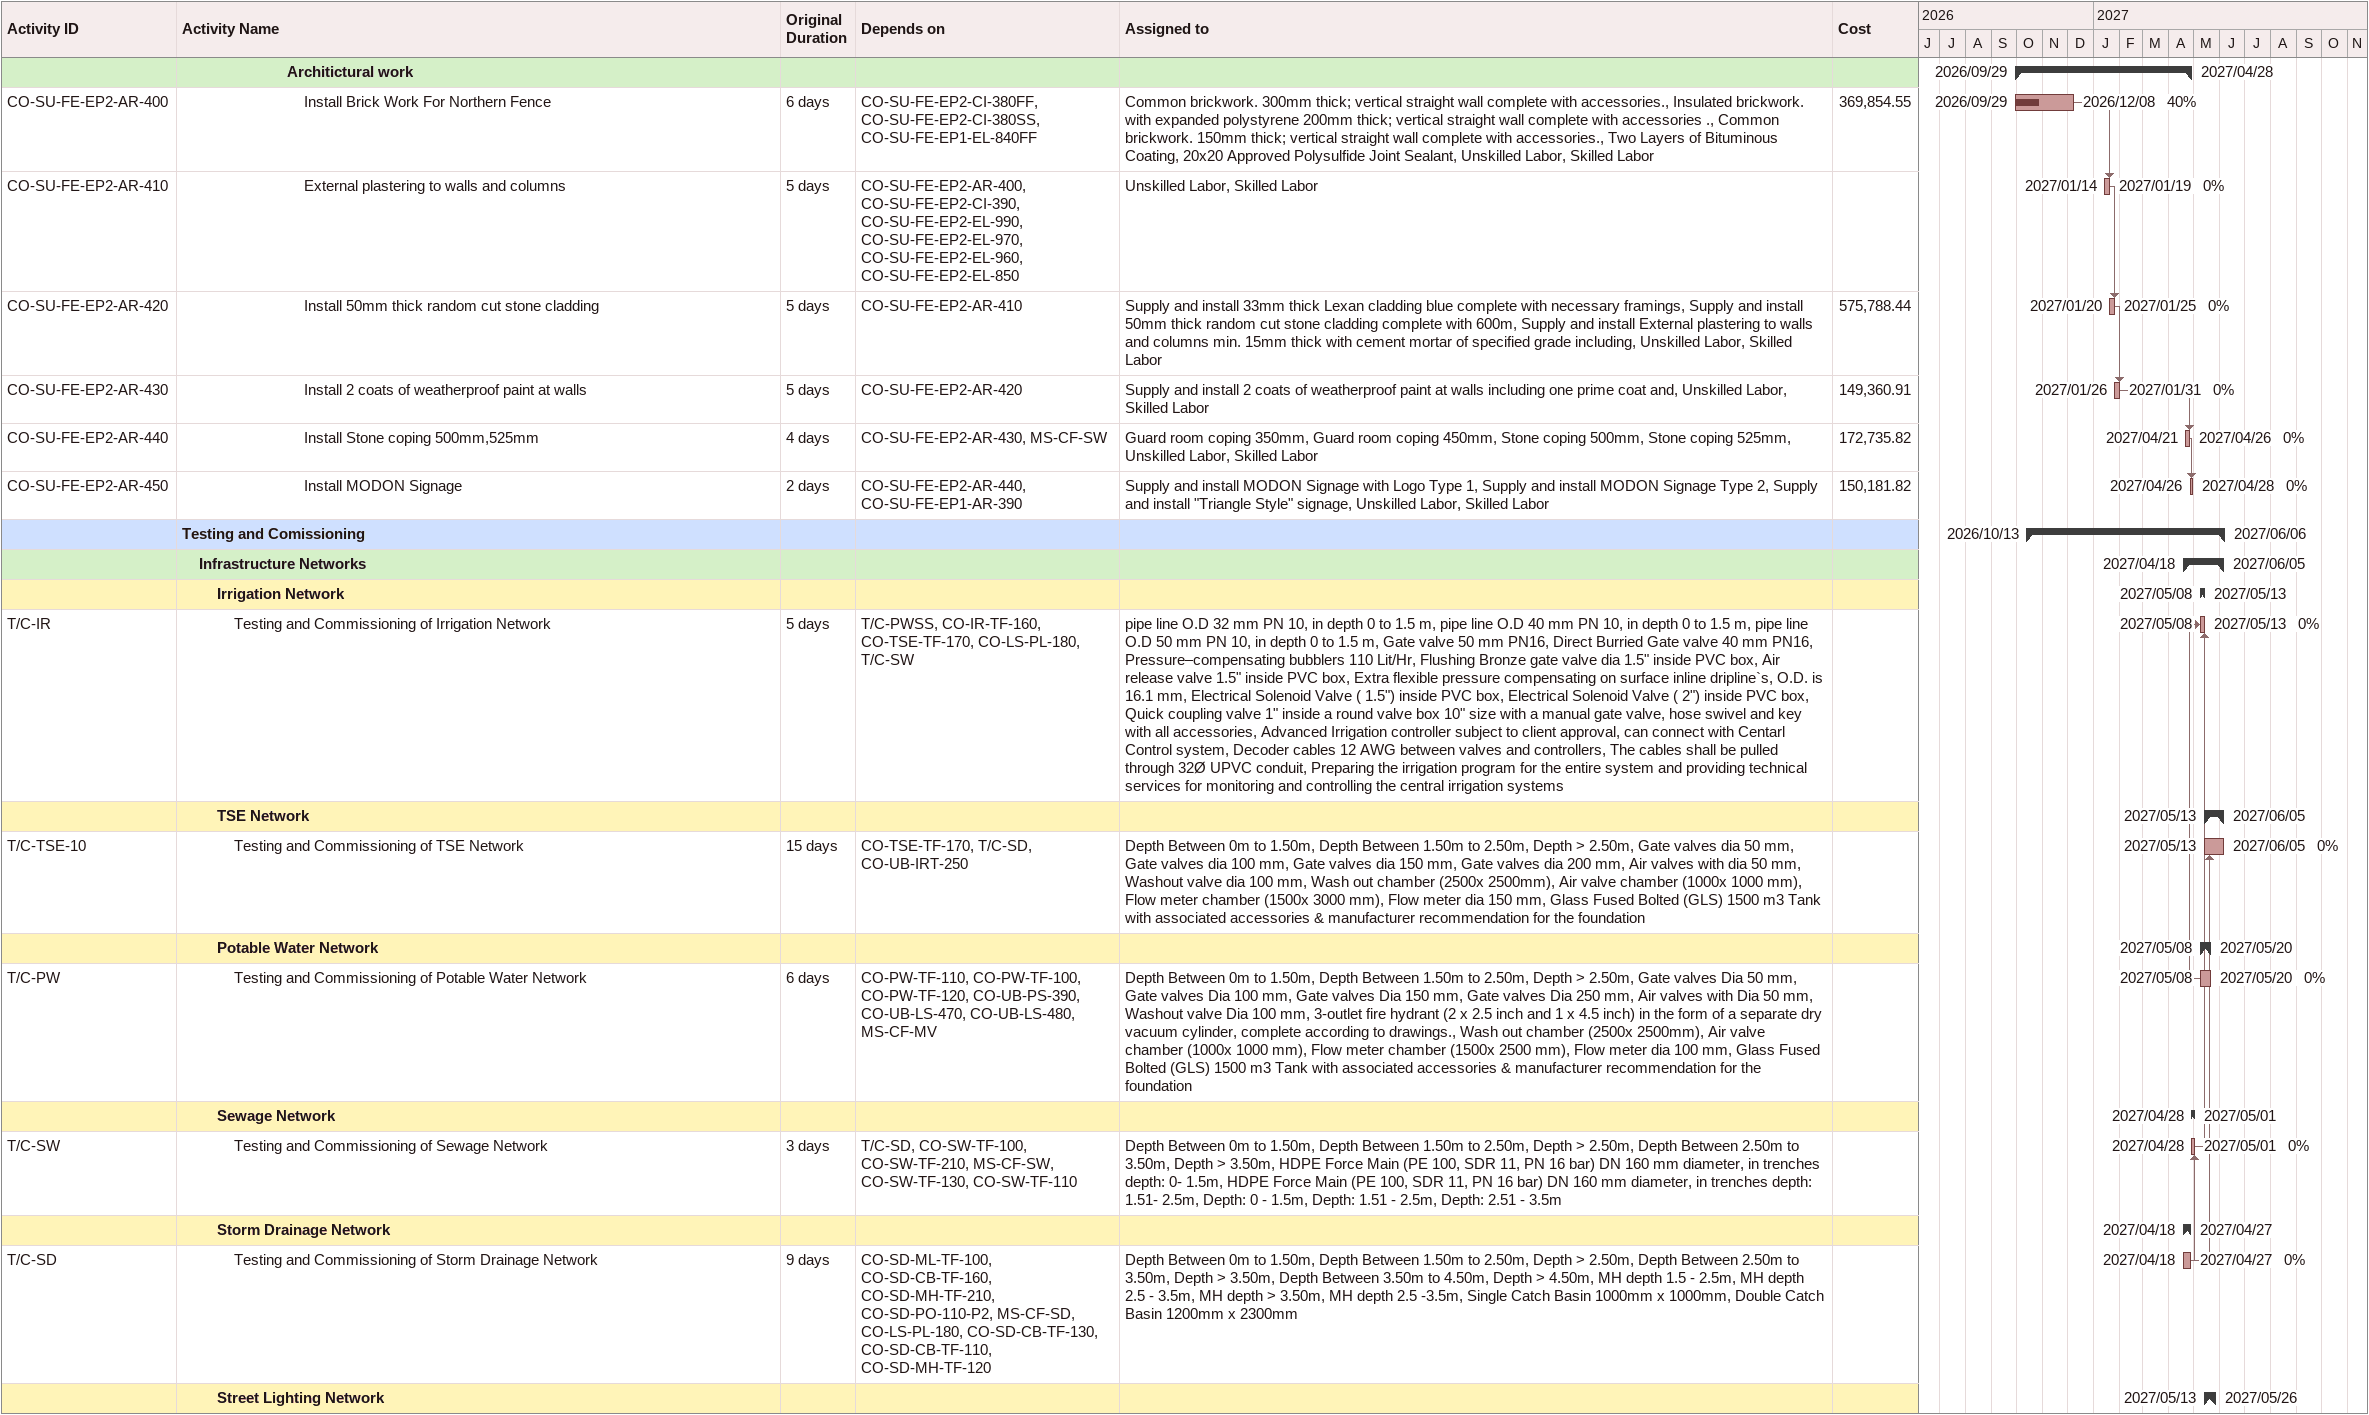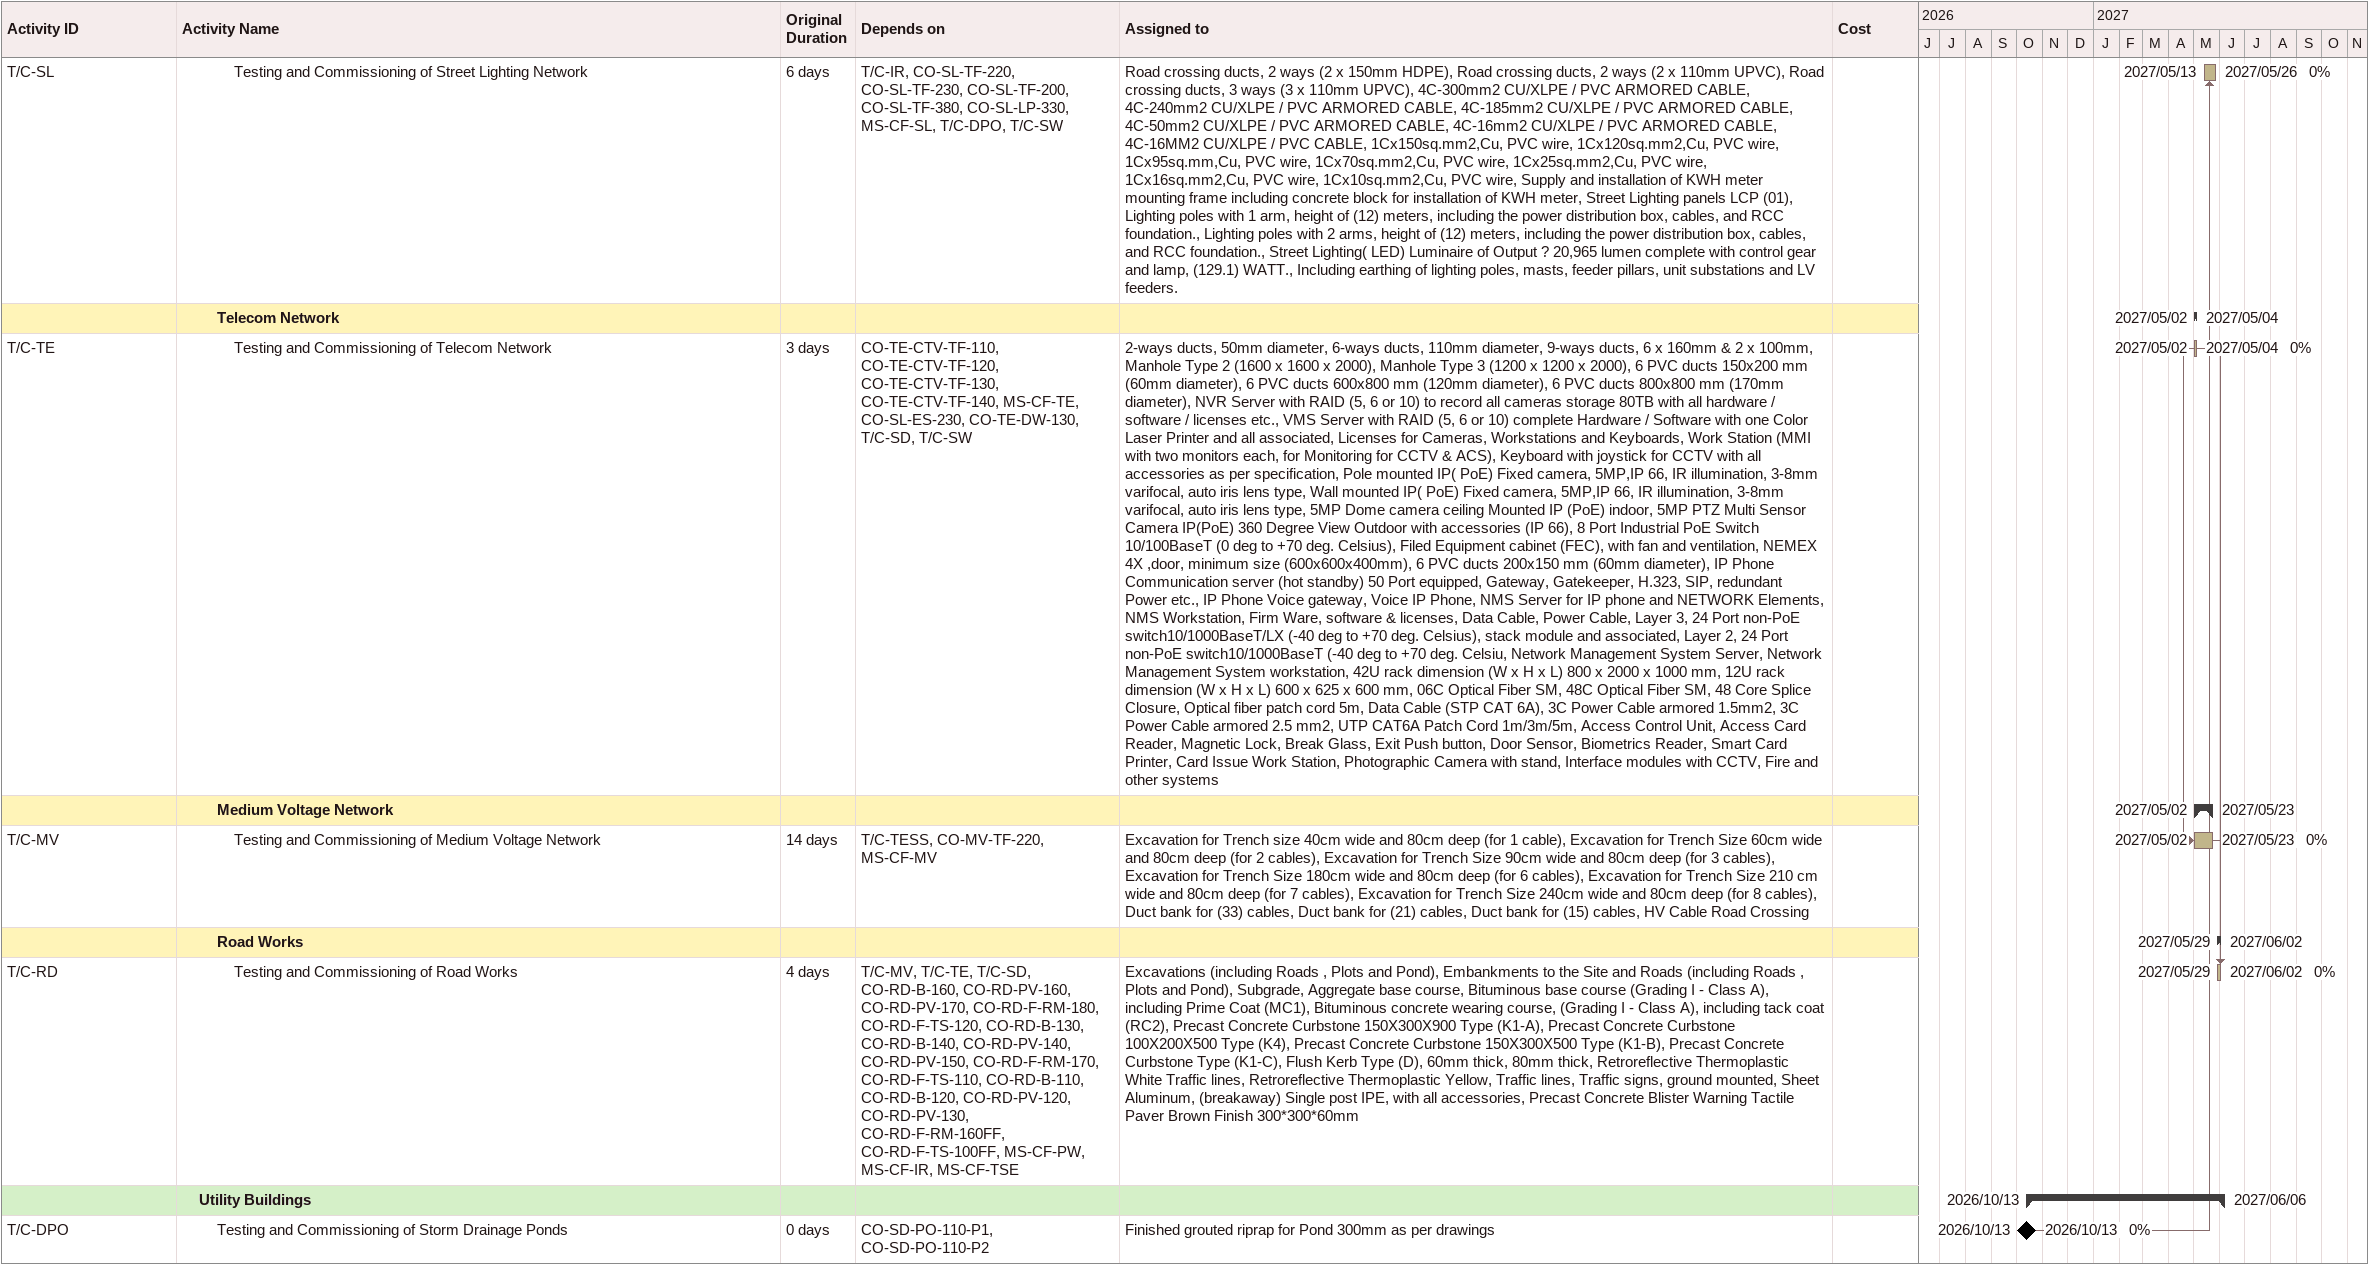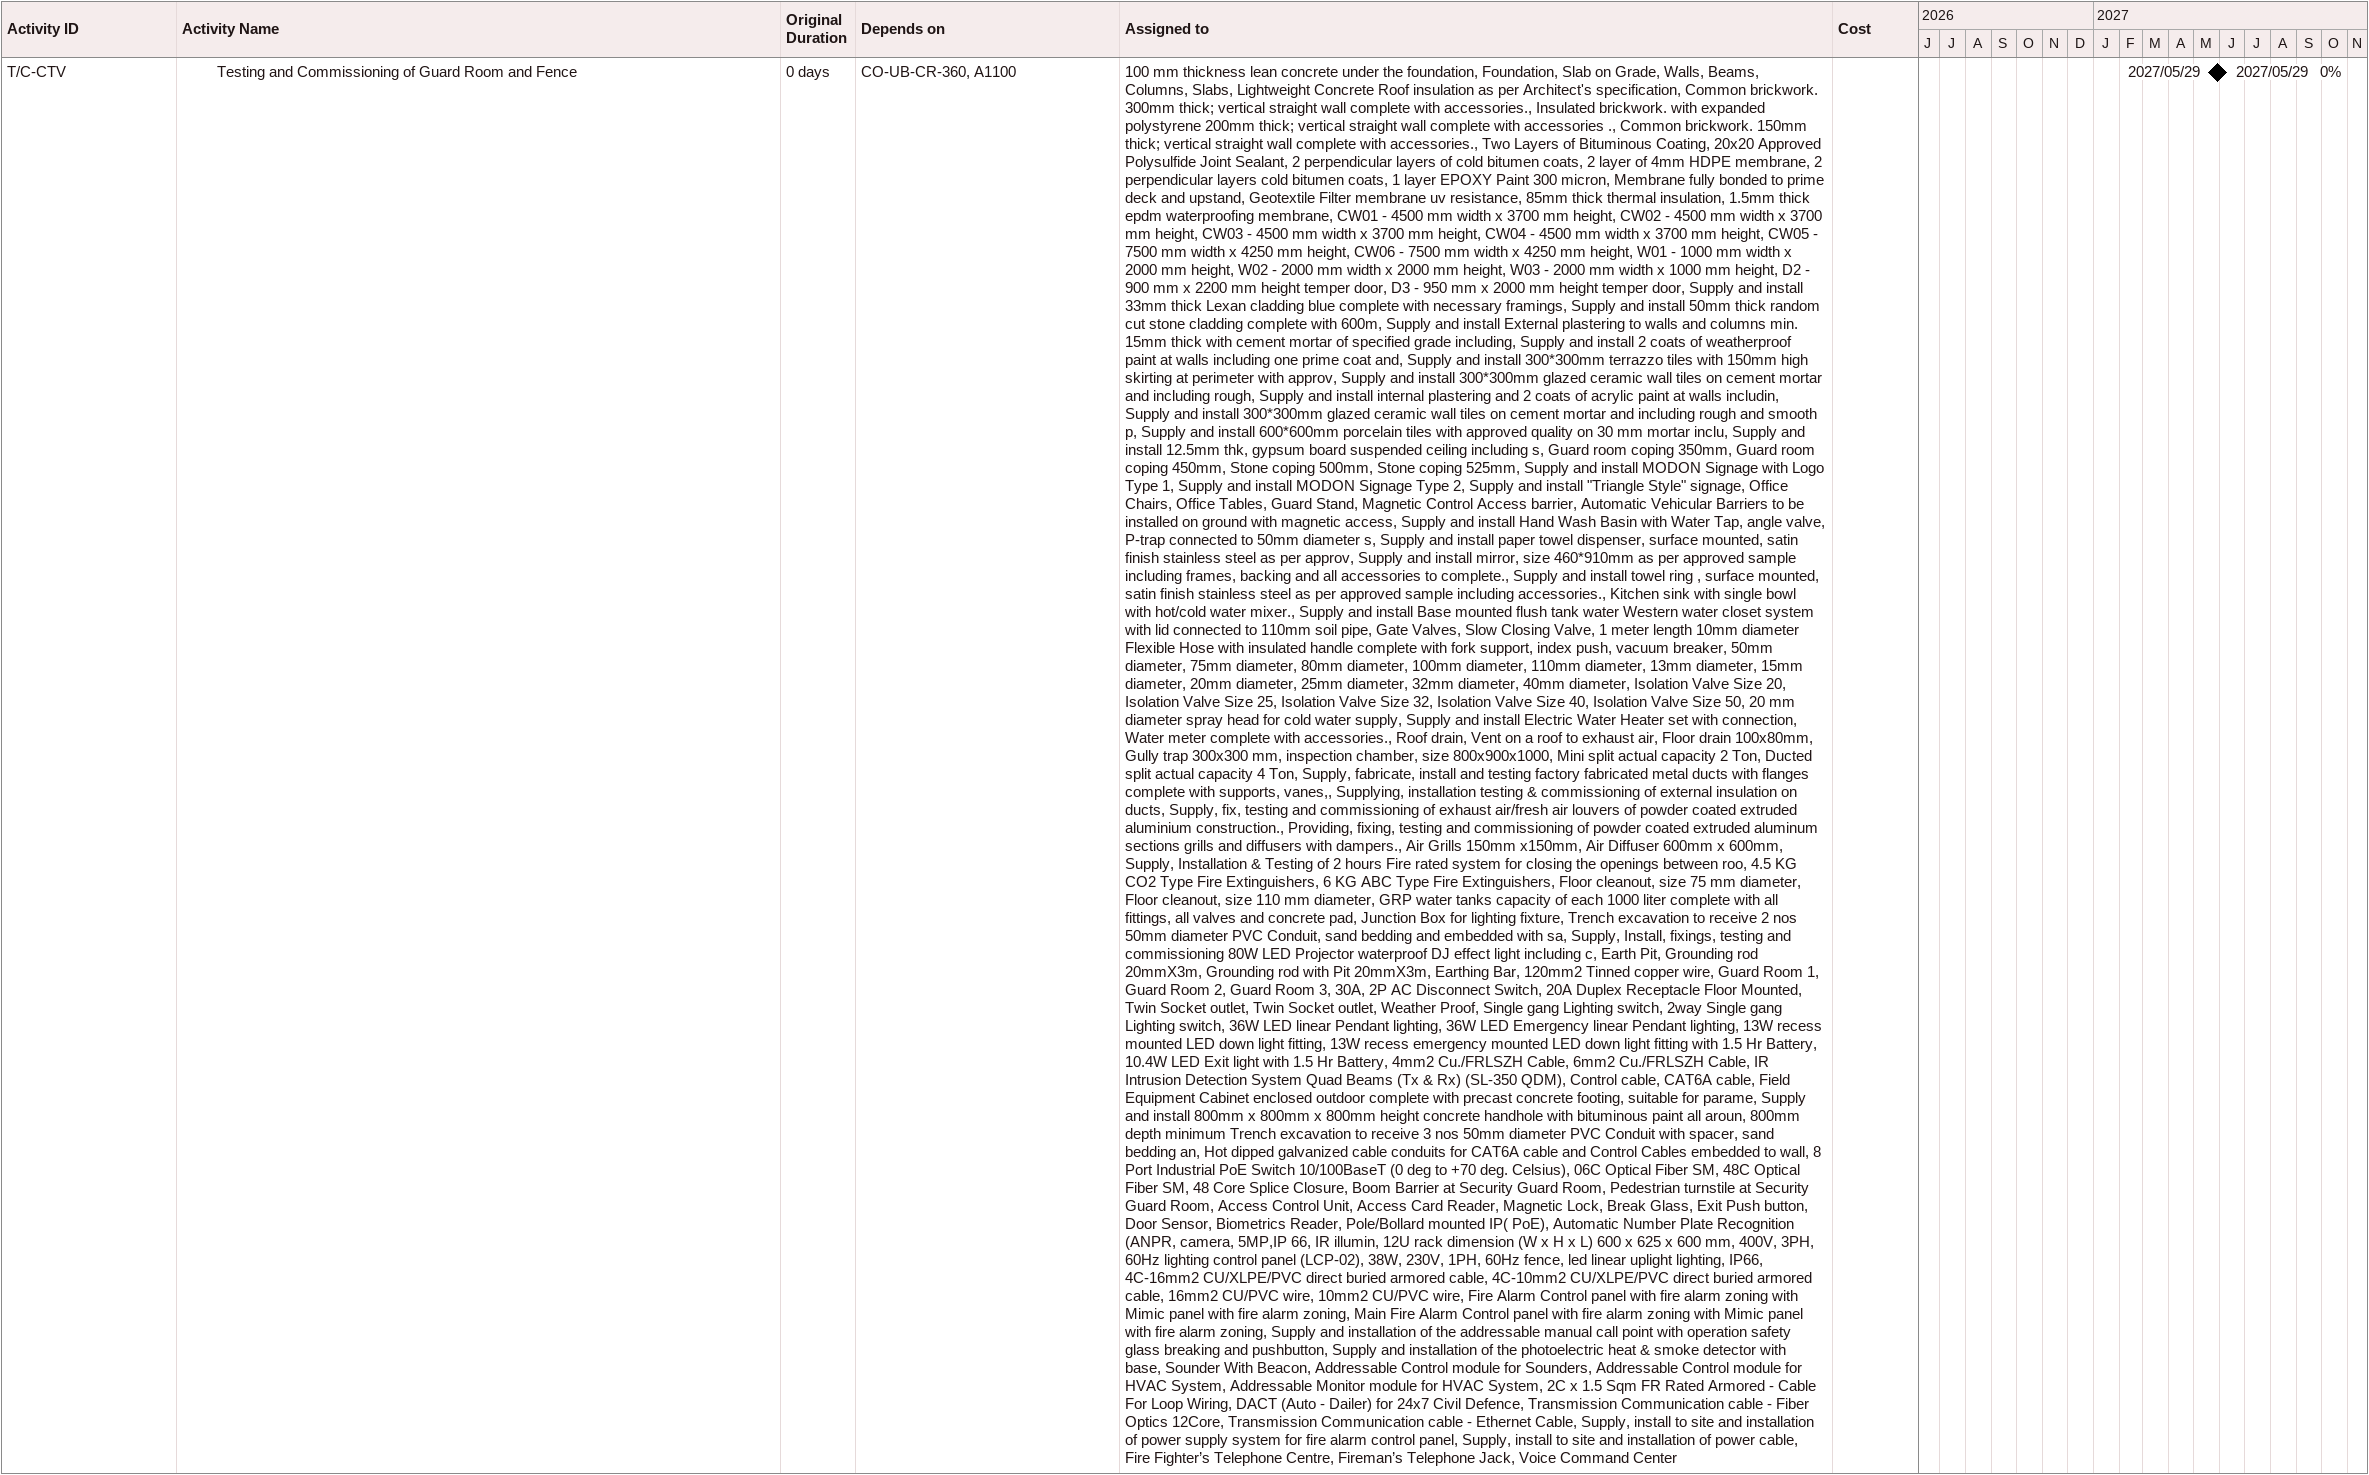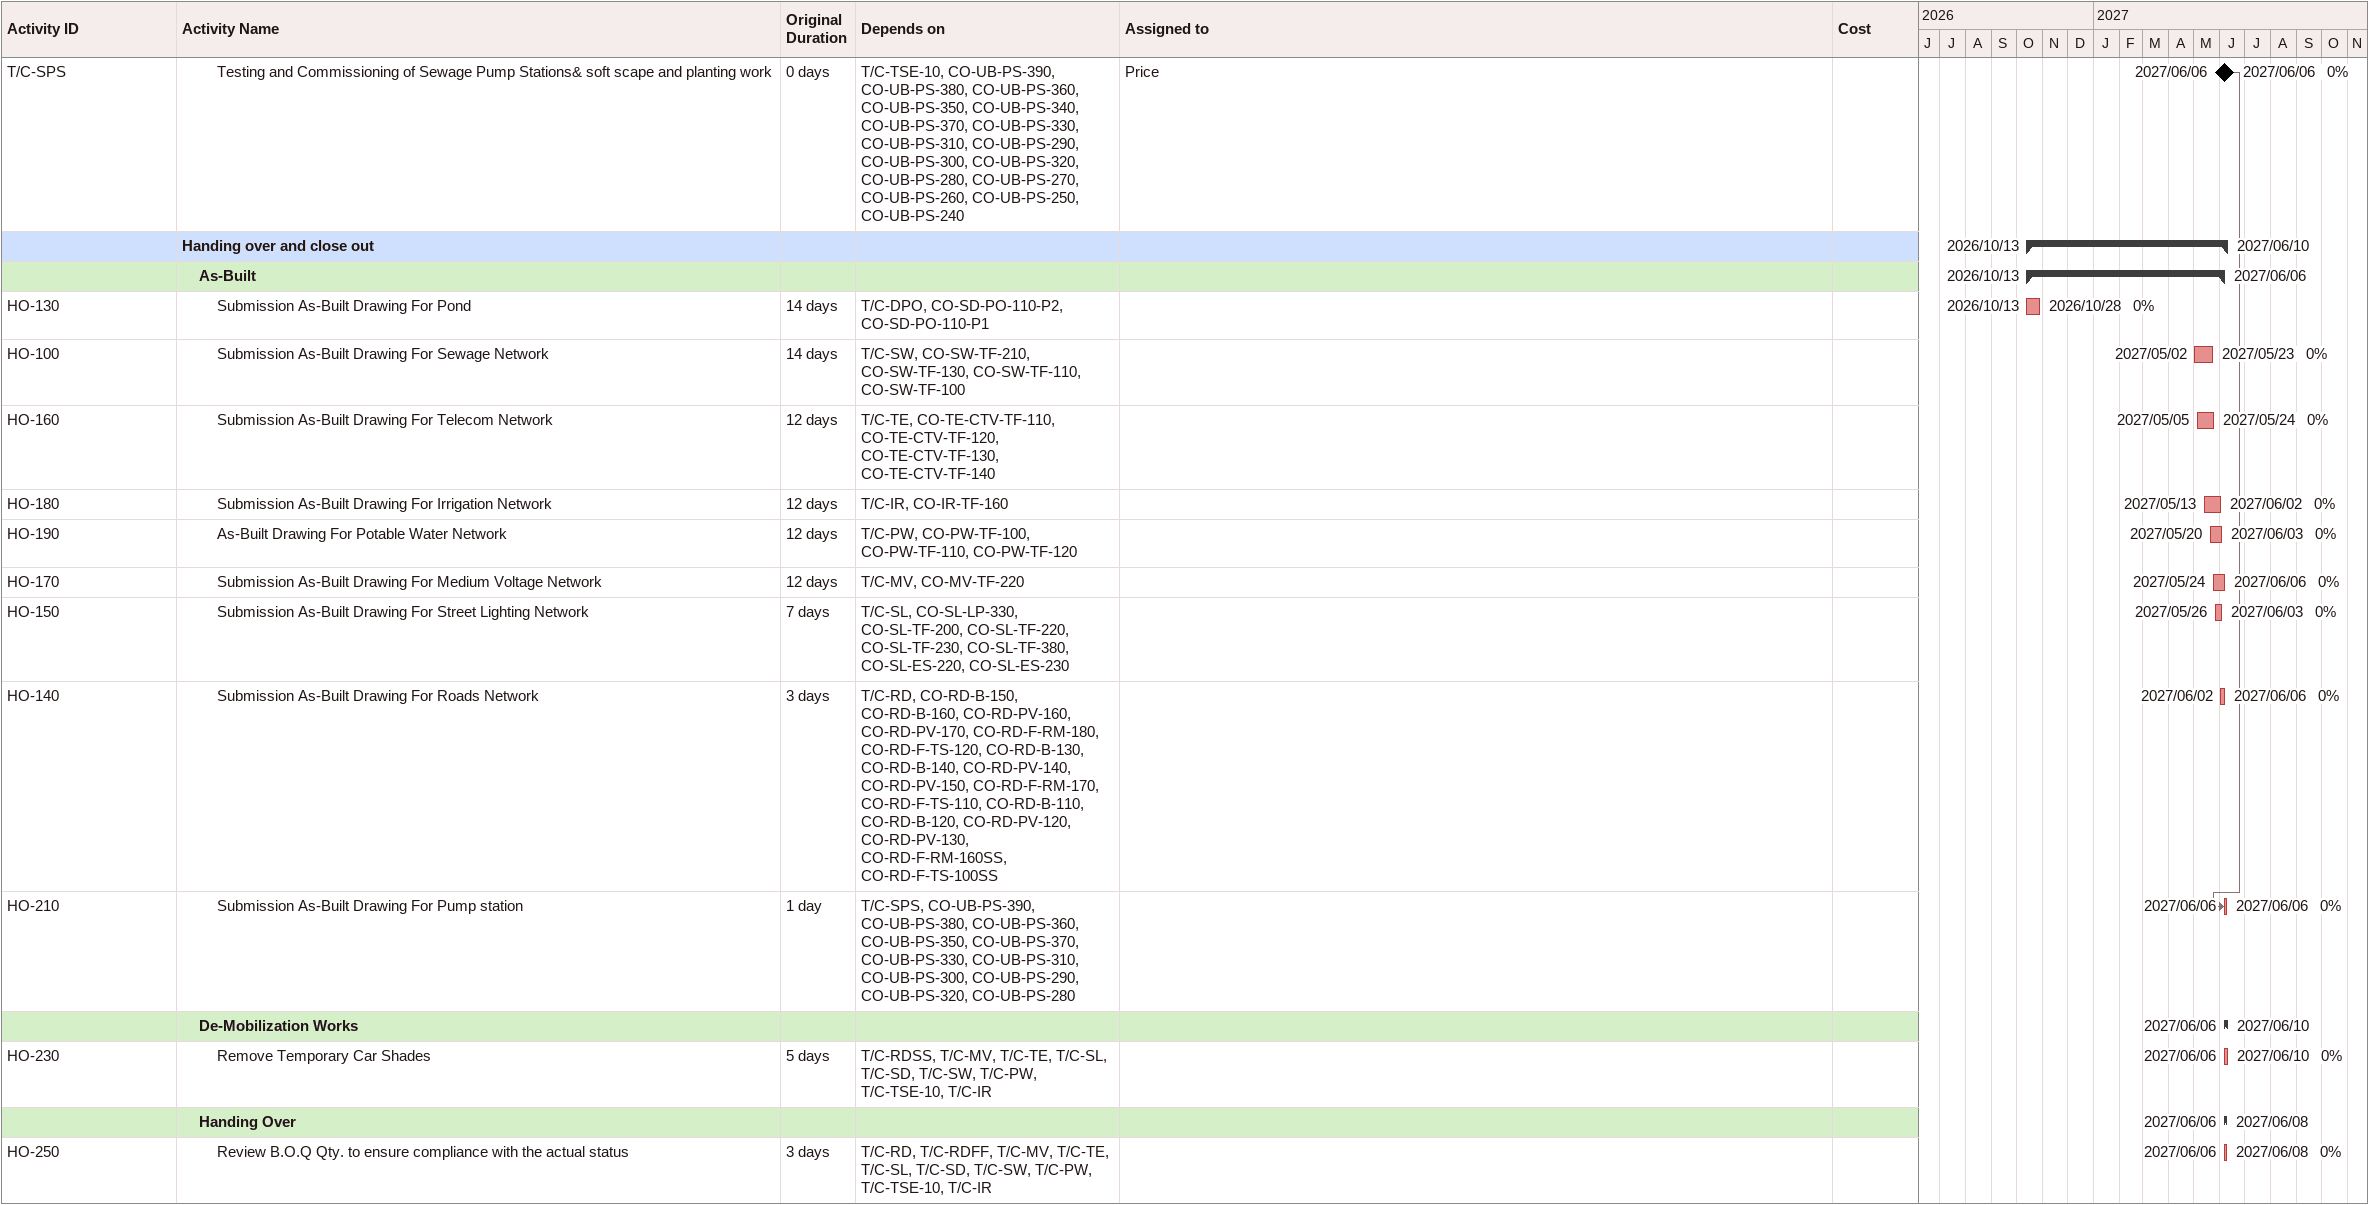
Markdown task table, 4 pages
| ID | Level | Task | Original duration | Start | Finish | Predecessors | Resources | % complete | Cost |
|---|---|---|---|---|---|---|---|---|---|
|  | 7 | **Architictural work** |  | 2026-09-29 | 2027-04-28 |  |  |  |  |
| CO-SU-FE-EP2-AR-400 | 8 | Install Brick Work For Northern Fence | 6d | 2026-09-29 | 2026-12-08 | CO-SU-FE-EP2-CI-380FF, CO-SU-FE-EP2-CI-380SS, CO-SU-FE-EP1-EL-840FF | Common brickwork. 300mm thick; vertical straight wall complete with accessories., Insulated brickwork. with expanded polystyrene 200mm thick; vertical straight wall complete with accessories ., Common brickwork. 150mm thick; vertical straight wall complete with accessories., Two Layers of Bituminous Coating, 20x20 Approved Polysulfide Joint Sealant, Unskilled Labor, Skilled Labor | 40 | 369854.55 |
| CO-SU-FE-EP2-AR-410 | 8 | External plastering to walls and columns | 5d | 2027-01-14 | 2027-01-19 | CO-SU-FE-EP2-AR-400, CO-SU-FE-EP2-CI-390, CO-SU-FE-EP2-EL-990, CO-SU-FE-EP2-EL-970, CO-SU-FE-EP2-EL-960, CO-SU-FE-EP2-EL-850 | Unskilled Labor, Skilled Labor | 0 |  |
| CO-SU-FE-EP2-AR-420 | 8 | Install 50mm thick random cut stone cladding | 5d | 2027-01-20 | 2027-01-25 | CO-SU-FE-EP2-AR-410 | Supply and install 33mm thick Lexan cladding blue complete with necessary framings, Supply and install 50mm thick random cut stone cladding complete with 600m, Supply and install External plastering to walls and columns min. 15mm thick with cement mortar of specified grade including, Unskilled Labor, Skilled Labor | 0 | 575788.44 |
| CO-SU-FE-EP2-AR-430 | 8 | Install 2 coats of weatherproof paint at walls | 5d | 2027-01-26 | 2027-01-31 | CO-SU-FE-EP2-AR-420 | Supply and install 2 coats of weatherproof paint at walls including one prime coat and, Unskilled Labor, Skilled Labor | 0 | 149360.91 |
| CO-SU-FE-EP2-AR-440 | 8 | Install Stone coping 500mm,525mm | 4d | 2027-04-21 | 2027-04-26 | CO-SU-FE-EP2-AR-430, MS-CF-SW | Guard room coping 350mm, Guard room coping 450mm, Stone coping 500mm, Stone coping 525mm, Unskilled Labor, Skilled Labor | 0 | 172735.82 |
| CO-SU-FE-EP2-AR-450 | 8 | Install MODON Signage | 2d | 2027-04-26 | 2027-04-28 | CO-SU-FE-EP2-AR-440, CO-SU-FE-EP1-AR-390 | Supply and install MODON Signage with Logo Type 1, Supply and install MODON Signage Type 2, Supply and install "Triangle Style" signage, Unskilled Labor, Skilled Labor | 0 | 150181.82 |
|  | 1 | **Testing and Comissioning** |  | 2026-10-13 | 2027-06-06 |  |  |  |  |
|  | 2 | **Infrastructure Networks** |  | 2027-04-18 | 2027-06-05 |  |  |  |  |
|  | 3 | **Irrigation Network** |  | 2027-05-08 | 2027-05-13 |  |  |  |  |
| T/C-IR | 4 | Testing and Commissioning of Irrigation Network | 5d | 2027-05-08 | 2027-05-13 | T/C-PWSS, CO-IR-TF-160, CO-TSE-TF-170, CO-LS-PL-180, T/C-SW | pipe line O.D 32 mm PN 10, in depth 0 to 1.5 m, pipe line O.D 40 mm PN 10, in depth 0 to 1.5 m, pipe line O.D 50 mm PN 10, in depth 0 to 1.5 m, Gate valve 50 mm PN16, Direct Burried Gate valve 40 mm PN16, Pressure–compensating bubblers 110 Lit/Hr, Flushing Bronze gate valve dia 1.5" inside PVC box, Air release valve 1.5" inside PVC box, Extra flexible pressure compensating on surface inline dripline`s, O.D. is 16.1 mm, Electrical Solenoid Valve ( 1.5") inside PVC box, Electrical Solenoid Valve ( 2") inside PVC box, Quick coupling valve 1" inside a round valve box 10" size with a manual gate valve, hose swivel and key with all accessories, Advanced Irrigation controller subject to client approval, can connect with Centarl Control system, Decoder cables 12 AWG between valves and controllers, The cables shall be pulled through 32Ø UPVC conduit, Preparing the irrigation program for the entire system and providing technical services for monitoring and controlling the central irrigation systems | 0 |  |
|  | 3 | **TSE Network** |  | 2027-05-13 | 2027-06-05 |  |  |  |  |
| T/C-TSE-10 | 4 | Testing and Commissioning of TSE Network | 15d | 2027-05-13 | 2027-06-05 | CO-TSE-TF-170, T/C-SD, CO-UB-IRT-250 | Depth Between 0m to 1.50m, Depth Between 1.50m to 2.50m, Depth > 2.50m, Gate valves dia 50 mm, Gate valves dia 100 mm, Gate valves dia 150 mm, Gate valves dia 200 mm, Air valves with dia 50 mm, Washout valve dia 100 mm, Wash out chamber (2500x 2500mm), Air valve chamber (1000x 1000 mm), Flow meter chamber (1500x 3000 mm), Flow meter dia 150 mm, Glass Fused Bolted (GLS) 1500 m3 Tank with associated accessories & manufacturer recommendation for the foundation | 0 |  |
|  | 3 | **Potable Water Network** |  | 2027-05-08 | 2027-05-20 |  |  |  |  |
| T/C-PW | 4 | Testing and Commissioning of Potable Water Network | 6d | 2027-05-08 | 2027-05-20 | CO-PW-TF-110, CO-PW-TF-100, CO-PW-TF-120, CO-UB-PS-390, CO-UB-LS-470, CO-UB-LS-480, MS-CF-MV | Depth Between 0m to 1.50m, Depth Between 1.50m to 2.50m, Depth > 2.50m, Gate valves Dia 50 mm, Gate valves Dia 100 mm, Gate valves Dia 150 mm, Gate valves Dia 250 mm, Air valves with Dia 50 mm, Washout valve Dia 100 mm, 3-outlet fire hydrant (2 x 2.5 inch and 1 x 4.5 inch) in the form of a separate dry vacuum cylinder, complete according to drawings., Wash out chamber (2500x 2500mm), Air valve chamber (1000x 1000 mm), Flow meter chamber (1500x 2500 mm), Flow meter dia 100 mm, Glass Fused Bolted (GLS) 1500 m3 Tank with associated accessories & manufacturer recommendation for the foundation | 0 |  |
|  | 3 | **Sewage Network** |  | 2027-04-28 | 2027-05-01 |  |  |  |  |
| T/C-SW | 4 | Testing and Commissioning of Sewage Network | 3d | 2027-04-28 | 2027-05-01 | T/C-SD, CO-SW-TF-100, CO-SW-TF-210, MS-CF-SW, CO-SW-TF-130, CO-SW-TF-110 | Depth Between 0m to 1.50m, Depth Between 1.50m to 2.50m, Depth > 2.50m, Depth Between 2.50m to 3.50m, Depth > 3.50m, HDPE Force Main (PE 100, SDR 11, PN 16 bar) DN 160 mm diameter, in trenches depth: 0- 1.5m, HDPE Force Main (PE 100, SDR 11, PN 16 bar) DN 160 mm diameter, in trenches depth: 1.51- 2.5m, Depth: 0 - 1.5m, Depth: 1.51 - 2.5m, Depth: 2.51 - 3.5m | 0 |  |
|  | 3 | **Storm Drainage Network** |  | 2027-04-18 | 2027-04-27 |  |  |  |  |
| T/C-SD | 4 | Testing and Commissioning of Storm Drainage Network | 9d | 2027-04-18 | 2027-04-27 | CO-SD-ML-TF-100, CO-SD-CB-TF-160, CO-SD-MH-TF-210, CO-SD-PO-110-P2, MS-CF-SD, CO-LS-PL-180, CO-SD-CB-TF-130, CO-SD-CB-TF-110, CO-SD-MH-TF-120 | Depth Between 0m to 1.50m, Depth Between 1.50m to 2.50m, Depth > 2.50m, Depth Between 2.50m to 3.50m, Depth > 3.50m, Depth Between 3.50m to 4.50m, Depth > 4.50m, MH depth 1.5 - 2.5m, MH depth 2.5 - 3.5m, MH depth > 3.50m, MH depth 2.5 -3.5m, Single Catch Basin 1000mm x 1000mm, Double Catch Basin 1200mm x 2300mm | 0 |  |
|  | 3 | **Street Lighting Network** |  | 2027-05-13 | 2027-05-26 |  |  |  |  |
| T/C-SL | 4 | Testing and Commissioning of Street Lighting Network | 6d | 2027-05-13 | 2027-05-26 | T/C-IR, CO-SL-TF-220, CO-SL-TF-230, CO-SL-TF-200, CO-SL-TF-380, CO-SL-LP-330, MS-CF-SL, T/C-DPO, T/C-SW | Road crossing ducts, 2 ways (2 x 150mm HDPE), Road crossing ducts, 2 ways (2 x 110mm UPVC), Road crossing ducts, 3 ways (3 x 110mm UPVC), 4C-300mm2 CU/XLPE / PVC ARMORED CABLE, 4C-240mm2 CU/XLPE / PVC ARMORED CABLE, 4C-185mm2 CU/XLPE / PVC ARMORED CABLE, 4C-50mm2 CU/XLPE / PVC ARMORED CABLE, 4C-16mm2 CU/XLPE / PVC ARMORED CABLE, 4C-16MM2 CU/XLPE / PVC CABLE, 1Cx150sq.mm2,Cu, PVC wire, 1Cx120sq.mm2,Cu, PVC wire, 1Cx95sq.mm,Cu, PVC wire, 1Cx70sq.mm2,Cu, PVC wire, 1Cx25sq.mm2,Cu, PVC wire, 1Cx16sq.mm2,Cu, PVC wire, 1Cx10sq.mm2,Cu, PVC wire, Supply and installation of KWH meter mounting frame including concrete block for installation of KWH meter, Street Lighting panels LCP (01), Lighting poles with 1 arm, height of (12) meters, including the power distribution box, cables, and RCC foundation., Lighting poles with 2 arms, height of (12) meters, including the power distribution box, cables, and RCC foundation., Street Lighting( LED) Luminaire of Output ? 20,965 lumen complete with control gear and lamp, (129.1) WATT., Including earthing of lighting poles, masts, feeder pillars, unit substations and LV feeders. | 0 |  |
|  | 3 | **Telecom Network** |  | 2027-05-02 | 2027-05-04 |  |  |  |  |
| T/C-TE | 4 | Testing and Commissioning of Telecom Network | 3d | 2027-05-02 | 2027-05-04 | CO-TE-CTV-TF-110, CO-TE-CTV-TF-120, CO-TE-CTV-TF-130, CO-TE-CTV-TF-140, MS-CF-TE, CO-SL-ES-230, CO-TE-DW-130, T/C-SD, T/C-SW | 2-ways ducts, 50mm diameter, 6-ways ducts, 110mm diameter, 9-ways ducts, 6 x 160mm & 2 x 100mm, Manhole Type 2 (1600 x 1600 x 2000), Manhole Type 3 (1200 x 1200 x 2000), 6 PVC ducts 150x200 mm (60mm diameter), 6 PVC ducts 600x800 mm (120mm diameter), 6 PVC ducts 800x800 mm (170mm diameter), NVR Server with RAID (5, 6 or 10) to record all cameras storage 80TB with all hardware / software / licenses etc., VMS Server with RAID (5, 6 or 10) complete Hardware / Software with one Color Laser Printer and all associated, Licenses for Cameras, Workstations and Keyboards, Work Station (MMI with two monitors each, for Monitoring for CCTV & ACS), Keyboard with joystick for CCTV with all accessories as per specification, Pole mounted IP( PoE) Fixed camera, 5MP,IP 66, IR illumination, 3-8mm varifocal, auto iris lens type, Wall mounted IP( PoE) Fixed camera, 5MP,IP 66, IR illumination, 3-8mm varifocal, auto iris lens type, 5MP Dome camera ceiling Mounted IP (PoE) indoor, 5MP PTZ Multi Sensor Camera IP(PoE) 360 Degree View Outdoor with accessories (IP 66), 8 Port Industrial PoE Switch 10/100BaseT (0 deg to +70 deg. Celsius), Filed Equipment cabinet (FEC), with fan and ventilation, NEMEX 4X ,door, minimum size (600x600x400mm), 6 PVC ducts 200x150 mm (60mm diameter), IP Phone Communication server (hot standby) 50 Port equipped, Gateway, Gatekeeper, H.323, SIP, redundant Power etc., IP Phone Voice gateway, Voice IP Phone, NMS Server for IP phone and NETWORK Elements, NMS Workstation, Firm Ware, software & licenses, Data Cable, Power Cable, Layer 3, 24 Port non-PoE switch10/1000BaseT/LX (-40 deg to +70 deg. Celsius), stack module and associated, Layer 2, 24 Port non-PoE switch10/1000BaseT (-40 deg to +70 deg. Celsiu, Network Management System Server, Network Management System workstation, 42U rack dimension (W x H x L) 800 x 2000 x 1000 mm, 12U rack dimension (W x H x L) 600 x 625 x 600 mm, 06C Optical Fiber SM, 48C Optical Fiber SM, 48 Core Splice Closure, Optical fiber patch cord 5m, Data Cable (STP CAT 6A), 3C Power Cable armored 1.5mm2, 3C Power Cable armored 2.5 mm2, UTP CAT6A Patch Cord 1m/3m/5m, Access Control Unit, Access Card Reader, Magnetic Lock, Break Glass, Exit Push button, Door Sensor, Biometrics Reader, Smart Card Printer, Card Issue Work Station, Photographic Camera with stand, Interface modules with CCTV, Fire and other systems | 0 |  |
|  | 3 | **Medium Voltage Network** |  | 2027-05-02 | 2027-05-23 |  |  |  |  |
| T/C-MV | 4 | Testing and Commissioning of Medium Voltage Network | 14d | 2027-05-02 | 2027-05-23 | T/C-TESS, CO-MV-TF-220, MS-CF-MV | Excavation for Trench size 40cm wide and 80cm deep (for 1 cable), Excavation for Trench Size 60cm wide and 80cm deep (for 2 cables), Excavation for Trench Size 90cm wide and 80cm deep (for 3 cables), Excavation for Trench Size 180cm wide and 80cm deep (for 6 cables), Excavation for Trench Size 210 cm wide and 80cm deep (for 7 cables), Excavation for Trench Size 240cm wide and 80cm deep (for 8 cables), Duct bank for (33) cables, Duct bank for (21) cables, Duct bank for (15) cables, HV Cable Road Crossing | 0 |  |
|  | 3 | **Road Works** |  | 2027-05-29 | 2027-06-02 |  |  |  |  |
| T/C-RD | 4 | Testing and Commissioning of Road Works | 4d | 2027-05-29 | 2027-06-02 | T/C-MV, T/C-TE, T/C-SD, CO-RD-B-160, CO-RD-PV-160, CO-RD-PV-170, CO-RD-F-RM-180, CO-RD-F-TS-120, CO-RD-B-130, CO-RD-B-140, CO-RD-PV-140, CO-RD-PV-150, CO-RD-F-RM-170, CO-RD-F-TS-110, CO-RD-B-110, CO-RD-B-120, CO-RD-PV-120, CO-RD-PV-130, CO-RD-F-RM-160FF, CO-RD-F-TS-100FF, MS-CF-PW, MS-CF-IR, MS-CF-TSE | Excavations (including Roads , Plots and Pond), Embankments to the Site and Roads (including Roads , Plots and Pond), Subgrade, Aggregate base course, Bituminous base course (Grading I - Class A), including Prime Coat (MC1), Bituminous concrete wearing course, (Grading I - Class A), including tack coat (RC2), Precast Concrete Curbstone 150X300X900 Type (K1-A), Precast Concrete Curbstone 100X200X500 Type (K4), Precast Concrete Curbstone 150X300X500 Type (K1-B), Precast Concrete Curbstone Type (K1-C), Flush Kerb Type (D), 60mm thick, 80mm thick, Retroreflective Thermoplastic White Traffic lines, Retroreflective Thermoplastic Yellow, Traffic lines, Traffic signs, ground mounted, Sheet Aluminum, (breakaway) Single post IPE, with all accessories, Precast Concrete Blister Warning Tactile Paver Brown Finish 300*300*60mm | 0 |  |
|  | 2 | **Utility Buildings** |  | 2026-10-13 | 2027-06-06 |  |  |  |  |
| T/C-DPO | 3 | Testing and Commissioning of Storm Drainage Ponds | 0d | 2026-10-13 | 2026-10-13 | CO-SD-PO-110-P1, CO-SD-PO-110-P2 | Finished grouted riprap for Pond 300mm as per drawings | 0 |  |
| T/C-CTV | 3 | Testing and Commissioning of Guard Room and Fence | 0d | 2027-05-29 | 2027-05-29 | CO-UB-CR-360, A1100 | 100 mm thickness lean concrete under the foundation, Foundation, Slab on Grade, Walls, Beams, Columns, Slabs, Lightweight Concrete Roof insulation as per Architect's specification, Common brickwork. 300mm thick; vertical straight wall complete with accessories., Insulated brickwork. with expanded polystyrene 200mm thick; vertical straight wall complete with accessories ., Common brickwork. 150mm thick; vertical straight wall complete with accessories., Two Layers of Bituminous Coating, 20x20 Approved Polysulfide Joint Sealant, 2 perpendicular layers of cold bitumen coats, 2 layer of 4mm HDPE membrane, 2 perpendicular layers cold bitumen coats, 1 layer EPOXY Paint 300 micron, Membrane fully bonded to prime deck and upstand, Geotextile Filter membrane uv resistance, 85mm thick thermal insulation, 1.5mm thick epdm waterproofing membrane, CW01 - 4500 mm width x 3700 mm height, CW02 - 4500 mm width x 3700 mm height, CW03 - 4500 mm width x 3700 mm height, CW04 - 4500 mm width x 3700 mm height, CW05 - 7500 mm width x 4250 mm height, CW06 - 7500 mm width x 4250 mm height, W01 - 1000 mm width x 2000 mm height, W02 - 2000 mm width x 2000 mm height, W03 - 2000 mm width x 1000 mm height, D2 - 900 mm x 2200 mm height temper door, D3 - 950 mm x 2000 mm height temper door, Supply and install 33mm thick Lexan cladding blue complete with necessary framings, Supply and install 50mm thick random cut stone cladding complete with 600m, Supply and install External plastering to walls and columns min. 15mm thick with cement mortar of specified grade including, Supply and install 2 coats of weatherproof paint at walls including one prime coat and, Supply and install 300*300mm terrazzo tiles with 150mm high skirting at perimeter with approv, Supply and install 300*300mm glazed ceramic wall tiles on cement mortar and including rough, Supply and install internal plastering and 2 coats of acrylic paint at walls includin, Supply and install 300*300mm glazed ceramic wall tiles on cement mortar and including rough and smooth p, Supply and install 600*600mm porcelain tiles with approved quality on 30 mm mortar inclu, Supply and install 12.5mm thk, gypsum board suspended ceiling including s, Guard room coping 350mm, Guard room coping 450mm, Stone coping 500mm, Stone coping 525mm, Supply and install MODON Signage with Logo Type 1, Supply and install MODON Signage Type 2, Supply and install "Triangle Style" signage, Office Chairs, Office Tables, Guard Stand, Magnetic Control Access barrier, Automatic Vehicular Barriers to be installed on ground with magnetic access, Supply and install Hand Wash Basin with Water Tap, angle valve, P-trap connected to 50mm diameter s, Supply and install paper towel dispenser, surface mounted, satin finish stainless steel as per approv, Supply and install mirror, size 460*910mm as per approved sample including frames, backing and all accessories to complete., Supply and install towel ring , surface mounted, satin finish stainless steel as per approved sample including accessories., Kitchen sink with single bowl with hot/cold water mixer., Supply and install Base mounted flush tank water Western water closet system with lid connected to 110mm soil pipe, Gate Valves, Slow Closing Valve, 1 meter length 10mm diameter Flexible Hose with insulated handle complete with fork support, index push, vacuum breaker, 50mm diameter, 75mm diameter, 80mm diameter, 100mm diameter, 110mm diameter, 13mm diameter, 15mm diameter, 20mm diameter, 25mm diameter, 32mm diameter, 40mm diameter, Isolation Valve Size 20, Isolation Valve Size 25, Isolation Valve Size 32, Isolation Valve Size 40, Isolation Valve Size 50, 20 mm diameter spray head for cold water supply, Supply and install Electric Water Heater set with connection, Water meter complete with accessories., Roof drain, Vent on a roof to exhaust air, Floor drain 100x80mm, Gully trap 300x300 mm, inspection chamber, size 800x900x1000, Mini split actual capacity 2 Ton, Ducted split actual capacity 4 Ton, Supply, fabricate, install and testing factory fabricated metal ducts with flanges complete with supports, vanes,, Supplying, installation testing & commissioning of external insulation on ducts, Supply, fix, testing and commissioning of exhaust air/fresh air louvers of powder coated extruded aluminium construction., Providing, fixing, testing and commissioning of powder coated extruded aluminum sections grills and diffusers with dampers., Air Grills 150mm x150mm, Air Diffuser 600mm x 600mm, Supply, Installation & Testing of 2 hours Fire rated system for closing the openings between roo, 4.5 KG CO2 Type Fire Extinguishers, 6 KG ABC Type Fire Extinguishers, Floor cleanout, size 75 mm diameter, Floor cleanout, size 110 mm diameter, GRP water tanks capacity of each 1000 liter complete with all fittings, all valves and concrete pad, Junction Box for lighting fixture, Trench excavation to receive 2 nos 50mm diameter PVC Conduit, sand bedding and embedded with sa, Supply, Install, fixings, testing and commissioning 80W LED Projector waterproof DJ effect light including c, Earth Pit, Grounding rod 20mmX3m, Grounding rod with Pit 20mmX3m, Earthing Bar, 120mm2 Tinned copper wire, Guard Room 1, Guard Room 2, Guard Room 3, 30A, 2P AC Disconnect Switch, 20A Duplex Receptacle Floor Mounted, Twin Socket outlet, Twin Socket outlet, Weather Proof, Single gang Lighting switch, 2way Single gang Lighting switch, 36W LED linear Pendant lighting, 36W LED Emergency linear Pendant lighting, 13W recess mounted LED down light fitting, 13W recess emergency mounted LED down light fitting with 1.5 Hr Battery, 10.4W LED Exit light with 1.5 Hr Battery, 4mm2 Cu./FRLSZH Cable, 6mm2 Cu./FRLSZH Cable, IR Intrusion Detection System Quad Beams (Tx & Rx) (SL-350 QDM), Control cable, CAT6A cable, Field Equipment Cabinet enclosed outdoor complete with precast concrete footing, suitable for parame, Supply and install 800mm x 800mm x 800mm height concrete handhole with bituminous paint all aroun, 800mm depth minimum Trench excavation to receive 3 nos 50mm diameter PVC Conduit with spacer, sand bedding an, Hot dipped galvanized cable conduits for CAT6A cable and Control Cables embedded to wall, 8 Port Industrial PoE Switch 10/100BaseT (0 deg to +70 deg. Celsius), 06C Optical Fiber SM, 48C Optical Fiber SM, 48 Core Splice Closure, Boom Barrier at Security Guard Room, Pedestrian turnstile at Security Guard Room, Access Control Unit, Access Card Reader, Magnetic Lock, Break Glass, Exit Push button, Door Sensor, Biometrics Reader, Pole/Bollard mounted IP( PoE), Automatic Number Plate Recognition (ANPR, camera, 5MP,IP 66, IR illumin, 12U rack dimension (W x H x L) 600 x 625 x 600 mm, 400V, 3PH, 60Hz lighting control panel (LCP-02), 38W, 230V, 1PH, 60Hz fence, led linear uplight lighting, IP66, 4C-16mm2 CU/XLPE/PVC direct buried armored cable, 4C-10mm2 CU/XLPE/PVC direct buried armored cable, 16mm2 CU/PVC wire, 10mm2 CU/PVC wire, Fire Alarm Control panel with fire alarm zoning with Mimic panel with fire alarm zoning, Main Fire Alarm Control panel with fire alarm zoning with Mimic panel with fire alarm zoning, Supply and installation of the addressable manual call point with operation safety glass breaking and pushbutton, Supply and installation of the photoelectric heat & smoke detector with base, Sounder With Beacon, Addressable Control module for Sounders, Addressable Control module for HVAC System, Addressable Monitor module for HVAC System, 2C x 1.5 Sqm FR Rated Armored - Cable For Loop Wiring, DACT (Auto - Dailer) for 24x7 Civil Defence, Transmission Communication cable - Fiber Optics 12Core, Transmission Communication cable - Ethernet Cable, Supply, install to site and installation of power supply system for fire alarm control panel, Supply, install to site and installation of power cable, Fire Fighter’s Telephone Centre, Fireman’s Telephone Jack, Voice Command Center | 0 |  |
| T/C-SPS | 3 | Testing and Commissioning of Sewage Pump Stations& soft scape and planting work | 0d | 2027-06-06 | 2027-06-06 | T/C-TSE-10, CO-UB-PS-390, CO-UB-PS-380, CO-UB-PS-360, CO-UB-PS-350, CO-UB-PS-340, CO-UB-PS-370, CO-UB-PS-330, CO-UB-PS-310, CO-UB-PS-290, CO-UB-PS-300, CO-UB-PS-320, CO-UB-PS-280, CO-UB-PS-270, CO-UB-PS-260, CO-UB-PS-250, CO-UB-PS-240 | Price | 0 |  |
|  | 1 | **Handing over and close out** |  | 2026-10-13 | 2027-06-10 |  |  |  |  |
|  | 2 | **As-Built** |  | 2026-10-13 | 2027-06-06 |  |  |  |  |
| HO-130 | 3 | Submission As-Built Drawing For Pond | 14d | 2026-10-13 | 2026-10-28 | T/C-DPO, CO-SD-PO-110-P2, CO-SD-PO-110-P1 |  | 0 |  |
| HO-100 | 3 | Submission As-Built Drawing For Sewage Network | 14d | 2027-05-02 | 2027-05-23 | T/C-SW, CO-SW-TF-210, CO-SW-TF-130, CO-SW-TF-110, CO-SW-TF-100 |  | 0 |  |
| HO-160 | 3 | Submission As-Built Drawing For Telecom Network | 12d | 2027-05-05 | 2027-05-24 | T/C-TE, CO-TE-CTV-TF-110, CO-TE-CTV-TF-120, CO-TE-CTV-TF-130, CO-TE-CTV-TF-140 |  | 0 |  |
| HO-180 | 3 | Submission As-Built Drawing For Irrigation Network | 12d | 2027-05-13 | 2027-06-02 | T/C-IR, CO-IR-TF-160 |  | 0 |  |
| HO-190 | 3 | As-Built Drawing For Potable Water Network | 12d | 2027-05-20 | 2027-06-03 | T/C-PW, CO-PW-TF-100, CO-PW-TF-110, CO-PW-TF-120 |  | 0 |  |
| HO-170 | 3 | Submission As-Built Drawing For Medium Voltage Network | 12d | 2027-05-24 | 2027-06-06 | T/C-MV, CO-MV-TF-220 |  | 0 |  |
| HO-150 | 3 | Submission As-Built Drawing For Street Lighting Network | 7d | 2027-05-26 | 2027-06-03 | T/C-SL, CO-SL-LP-330, CO-SL-TF-200, CO-SL-TF-220, CO-SL-TF-230, CO-SL-TF-380, CO-SL-ES-220, CO-SL-ES-230 |  | 0 |  |
| HO-140 | 3 | Submission As-Built Drawing For Roads Network | 3d | 2027-06-02 | 2027-06-06 | T/C-RD, CO-RD-B-150, CO-RD-B-160, CO-RD-PV-160, CO-RD-PV-170, CO-RD-F-RM-180, CO-RD-F-TS-120, CO-RD-B-130, CO-RD-B-140, CO-RD-PV-140, CO-RD-PV-150, CO-RD-F-RM-170, CO-RD-F-TS-110, CO-RD-B-110, CO-RD-B-120, CO-RD-PV-120, CO-RD-PV-130, CO-RD-F-RM-160SS, CO-RD-F-TS-100SS |  | 0 |  |
| HO-210 | 3 | Submission As-Built Drawing For Pump station | 1d | 2027-06-06 | 2027-06-06 | T/C-SPS, CO-UB-PS-390, CO-UB-PS-380, CO-UB-PS-360, CO-UB-PS-350, CO-UB-PS-370, CO-UB-PS-330, CO-UB-PS-310, CO-UB-PS-300, CO-UB-PS-290, CO-UB-PS-320, CO-UB-PS-280 |  | 0 |  |
|  | 2 | **De-Mobilization Works** |  | 2027-06-06 | 2027-06-10 |  |  |  |  |
| HO-230 | 3 | Remove Temporary Car Shades | 5d | 2027-06-06 | 2027-06-10 | T/C-RDSS, T/C-MV, T/C-TE, T/C-SL, T/C-SD, T/C-SW, T/C-PW, T/C-TSE-10, T/C-IR |  | 0 |  |
|  | 2 | **Handing Over** |  | 2027-06-06 | 2027-06-08 |  |  |  |  |
| HO-250 | 3 | Review B.O.Q Qty. to ensure compliance with the actual status | 3d | 2027-06-06 | 2027-06-08 | T/C-RD, T/C-RDFF, T/C-MV, T/C-TE, T/C-SL, T/C-SD, T/C-SW, T/C-PW, T/C-TSE-10, T/C-IR |  | 0 |  |
